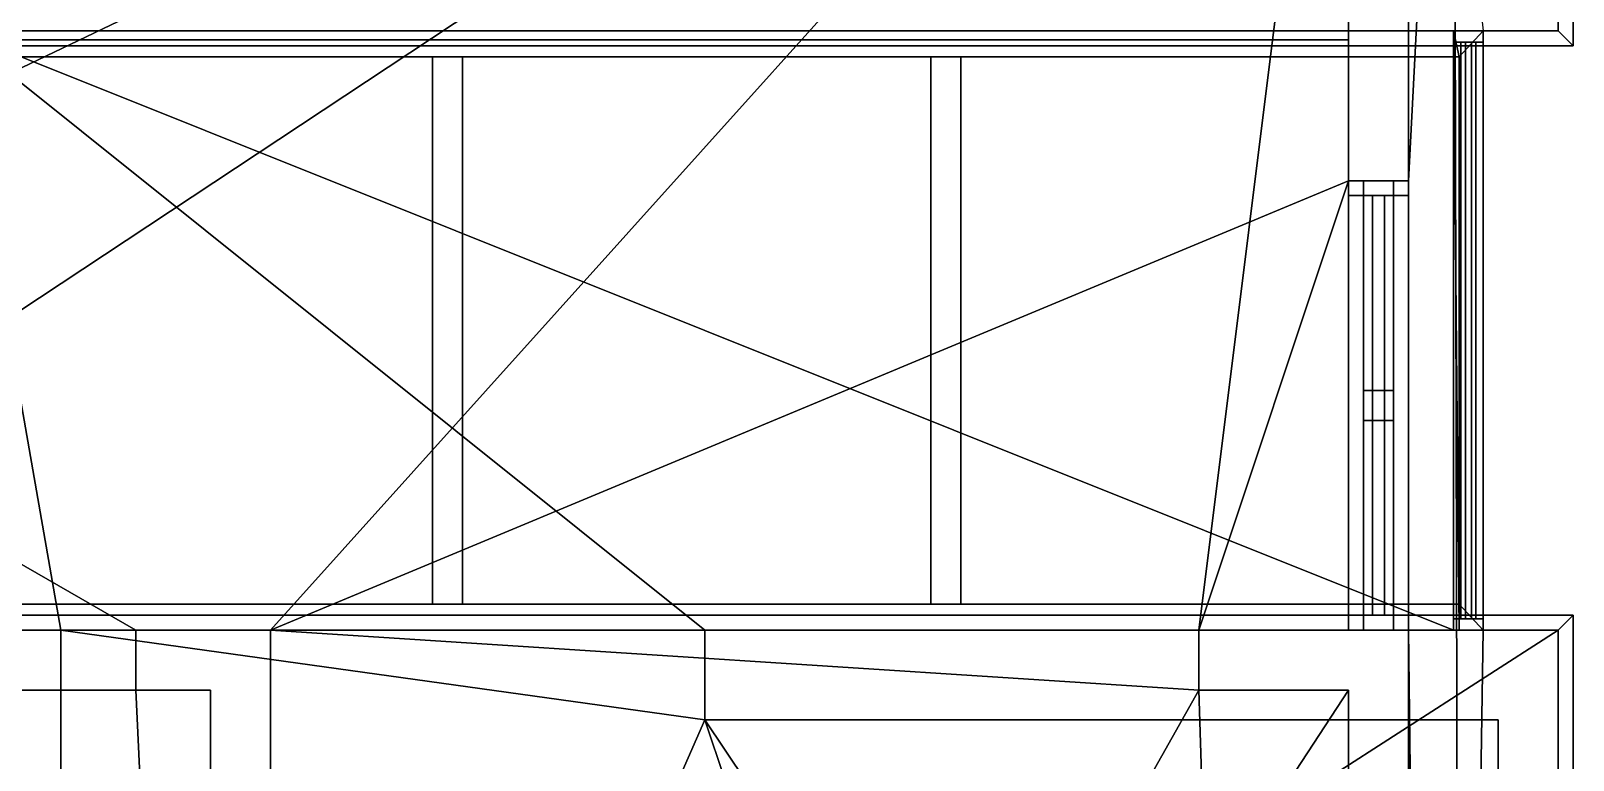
# Model space of a CAD drawing. Extents: x -7.1 to 5.5, y -11 to 12.
# Drawn here: x 0.29 to 5.44, y 5.27 to 7.7 of the extents above; entities that cross this region are included whole.
import ezdxf

# ---------------------------------------------------------------- set-up
doc = ezdxf.new("R2010")
doc.units = 0

msp = doc.modelspace()

# ---------------------------------------------------------------- linework, layer by layer
for points in [[(5.39, 7.7, 22.9), (5.44, 7.65, 22.9), (5.44, 11.95, 22.9), (5.39, 11.9, 22.9)], [(5.39, 11.9, 22.7697), (5.44, 11.95, 22.7697), (5.44, 7.65, 22.7697), (5.39, 7.7, 22.7697)], [(5.44, 11.95, 22.9), (5.44, 7.65, 22.9), (5.44, 7.65, 22.7697), (5.44, 11.95, 22.7697)], [(-7.01, 11.9, 23.0261), (-7.01, 7.7, 23.0261), (5.39, 7.7, 23.0261), (5.39, 11.9, 23.0261)], [(5.39, 7.7, 3.4953), (5.39, 11.9, 3.4953), (5.39, 11.9, 7.0953), (5.39, 7.7, 7.0953)], [(5.39, 7.7, 7.0953), (5.39, 11.9, 7.0953), (5.39, 11.9, 10.6953), (5.39, 7.7, 10.6953)], [(5.39, 7.7, 10.6953), (5.39, 11.9, 10.6953), (5.39, 11.9, 14.2953), (5.39, 7.7, 14.2953)], [(5.39, 7.7, 14.2953), (5.39, 11.9, 14.2953), (5.39, 11.9, 17.8953), (5.39, 7.7, 17.8953)], [(5.39, 7.7, 17.8953), (5.39, 11.9, 17.8953), (5.39, 11.9, 21.4953), (5.39, 7.7, 21.4953)], [(5.39, 11.9, 21.4953), (5.39, 11.9, 23.0261), (5.39, 7.7, 23.0261), (5.39, 7.7, 21.4953)], [(4.89, 7.2, 0.0953), (5.04, 10.1, 0.0953), (4.89, 9.9, 0.0953)], [(4.89, 7.2, 0.0953), (4.89, 5.7, 0.0953), (5.09, -10.8667, 0.0953), (5.04, 10.1, 0.0953)], [(5.09, -10.8667, 0.0953), (5.09, -10.8667, -0.0047), (5.04, 10.1, -0.0047), (5.04, 10.1, 0.0953)], [(4.89, 7.2, 0.0953), (4.89, 9.9, 0.0953), (4.89, 9.9, 3.2953), (4.89, 7.2, 2.0953)], [(4.89, 7.2, 3.0953), (4.89, 9.9, 3.2953), (4.89, -10.5, 3.2953), (4.89, 5.7, 3.0953)], [(4.89, 9.9, 3.2953), (5.14, 7.7, 3.2953), (5.14, 5.7, 3.2953), (4.89, -10.5, 3.2953)], [(4.89, 7.2, 2.0953), (4.89, 9.9, 3.2953), (4.89, 7.2, 3.0953)], [(4.69, 9.7, 3.0953), (-3.66, 5.7, 3.0953), (-6.31, 9.7, 3.0953)], [(-6.31, 9.7, 0.0953), (-0.36, 5.7, 0.0953), (0.64, 5.7, 0.0953)], [(-6.31, 9.7, 0.0953), (0.64, 5.7, 0.0953), (1.09, 5.7, 0.0953), (4.69, 9.7, 0.0953)], [(4.69, 9.7, 3.0953), (-1.36, 5.7, 3.0953), (-3.66, 5.7, 3.0953)], [(4.69, 9.7, 3.0953), (1.09, 5.7, 3.0953), (-1.36, 5.7, 3.0953)], [(4.69, 7.2, 3.0953), (1.09, 5.7, 3.0953), (4.69, 9.7, 3.0953)], [(1.09, 5.7, 0.0953), (4.19, 5.7, 0.0953), (4.69, 9.7, 0.0953)], [(4.69, 7.2, 0.0953), (4.69, 9.7, 0.0953), (4.19, 5.7, 0.0953)], [(4.69, 9.7, 2.0953), (4.69, 7.2, 2.0953), (4.69, 7.2, 3.0953), (4.69, 9.7, 3.0953)], [(4.69, 9.7, 0.0953), (4.69, 7.2, 0.0953), (4.69, 7.2, 2.0953), (4.69, 9.7, 2.0953)], [(4.69, 8.23, 1.0453), (-4.31, 8.23, 1.0453), (-4.31, 7.67, 1.0453), (4.69, 7.67, 1.0453)], [(4.69, 8.23, 0.9453), (4.69, 7.67, 0.9453), (-4.31, 7.67, 0.9453), (-4.31, 8.23, 0.9453)], [(-7.01, 7.7, 22.9), (-7.06, 7.65, 22.9), (5.44, 7.65, 22.9), (5.39, 7.7, 22.9)], [(5.39, 7.7, 22.7697), (5.44, 7.65, 22.7697), (-7.06, 7.65, 22.7697), (-7.01, 7.7, 22.7697)], [(-6.76, 7.7, 22.1453), (5.14, 7.7, 22.1453), (5.39, 7.7, 23.0261), (-7.01, 7.7, 23.0261)], [(5.14, 7.7, 22.1453), (-6.76, 7.7, 22.1453), (-6.6794, 7.6131, 22.1453), (5.0593, 7.6131, 22.1453)], [(5.0593, 7.6131, 22.1453), (-6.6794, 7.6131, 22.1453), (-6.66, 7.7, 21.8188), (5.04, 7.7, 21.8188)], [(5.04, 5.7, 6.8953), (-0.685, 5.7, 6.8953), (0.04, 7.7, 6.8953)], [(5.04, 5.7, 10.4953), (-0.685, 5.7, 10.4953), (0.04, 7.7, 10.4953)], [(5.04, 5.7, 14.0953), (-0.685, 5.7, 14.0953), (0.04, 7.7, 14.0953)], [(5.04, 5.7, 17.6953), (-0.685, 5.7, 17.6953), (0.04, 7.7, 17.6953)], [(0.39, 5.7, 3.4953), (0.04, 7.7, 3.4953), (-0.06, 5.7, 3.4953)], [(0.39, 5.7, 7.0953), (0.04, 7.7, 7.0953), (-0.06, 5.7, 7.0953)], [(0.39, 5.7, 10.6953), (0.04, 7.7, 10.6953), (-0.06, 5.7, 10.6953)], [(0.39, 5.7, 14.2953), (0.04, 7.7, 14.2953), (-0.06, 5.7, 14.2953)], [(0.39, 5.7, 17.8953), (0.04, 7.7, 17.8953), (-0.06, 5.7, 17.8953)], [(5.04, 5.7, 3.4953), (5.04, 7.7, 3.4953), (0.04, 7.7, 3.4953), (2.54, 5.7, 3.4953)], [(0.04, 7.7, 3.4953), (5.04, 7.7, 3.4953), (5.04, 7.7, 6.8953), (0.04, 7.7, 6.8953)], [(0.04, 7.7, 6.8953), (5.04, 7.7, 6.8953), (5.04, 5.7, 6.8953)], [(0.39, 5.7, 3.4953), (2.54, 5.7, 3.4953), (0.04, 7.7, 3.4953)], [(5.04, 5.7, 7.0953), (5.04, 7.7, 7.0953), (0.04, 7.7, 7.0953), (2.54, 5.7, 7.0953)], [(0.04, 7.7, 7.0953), (5.04, 7.7, 7.0953), (5.04, 7.7, 10.4953), (0.04, 7.7, 10.4953)], [(0.04, 7.7, 10.4953), (5.04, 7.7, 10.4953), (5.04, 5.7, 10.4953)], [(0.39, 5.7, 7.0953), (2.54, 5.7, 7.0953), (0.04, 7.7, 7.0953)], [(5.04, 5.7, 10.6953), (5.04, 7.7, 10.6953), (0.04, 7.7, 10.6953), (2.54, 5.7, 10.6953)], [(0.04, 7.7, 10.6953), (5.04, 7.7, 10.6953), (5.04, 7.7, 14.0953), (0.04, 7.7, 14.0953)], [(0.04, 7.7, 14.0953), (5.04, 7.7, 14.0953), (5.04, 5.7, 14.0953)], [(0.39, 5.7, 10.6953), (2.54, 5.7, 10.6953), (0.04, 7.7, 10.6953)], [(5.04, 5.7, 14.2953), (5.04, 7.7, 14.2953), (0.04, 7.7, 14.2953), (2.54, 5.7, 14.2953)], [(0.04, 7.7, 14.2953), (5.04, 7.7, 14.2953), (5.04, 7.7, 17.6953), (0.04, 7.7, 17.6953)], [(0.04, 7.7, 17.6953), (5.04, 7.7, 17.6953), (5.04, 5.7, 17.6953)], [(0.39, 5.7, 14.2953), (2.54, 5.7, 14.2953), (0.04, 7.7, 14.2953)], [(5.04, 5.7, 17.8953), (5.04, 7.7, 17.8953), (0.04, 7.7, 17.8953), (2.54, 5.7, 17.8953)], [(0.04, 7.7, 17.8953), (5.04, 7.7, 17.8953), (5.04, 7.7, 21.8188), (0.04, 7.7, 21.8188)], [(0.39, 5.7, 17.8953), (2.54, 5.7, 17.8953), (0.04, 7.7, 17.8953)], [(5.04, 7.7, 3.4953), (5.04, 5.7, 3.4953), (5.04, 5.7375, 3.5444), (5.04, 7.6625, 3.5444)], [(5.04, 5.7, 7.0953), (5.04, 7.7, 7.0953), (5.04, 7.6625, 7.0462), (5.04, 5.7375, 7.0462)], [(5.04, 7.6625, 7.0462), (5.04, 7.7, 7.0953), (5.04, 7.7, 3.4953), (5.04, 7.6625, 3.5444)], [(5.04, 5.7, 6.8953), (5.04, 7.7, 6.8953), (5.04, 7.7, 7.0953), (5.04, 5.7, 7.0953)], [(5.04, 7.7, 7.0953), (5.04, 5.7, 7.0953), (5.04, 5.7375, 7.1444), (5.04, 7.6625, 7.1444)], [(5.04, 5.7, 10.6953), (5.04, 7.7, 10.6953), (5.04, 7.6625, 10.6462), (5.04, 5.7375, 10.6462)], [(5.04, 7.6625, 10.6462), (5.04, 7.7, 10.6953), (5.04, 7.7, 7.0953), (5.04, 7.6625, 7.1444)], [(5.04, 5.7, 10.4953), (5.04, 7.7, 10.4953), (5.04, 7.7, 10.6953), (5.04, 5.7, 10.6953)], [(5.04, 7.7, 10.6953), (5.04, 5.7, 10.6953), (5.04, 5.7375, 10.7444), (5.04, 7.6625, 10.7444)], [(5.04, 5.7, 14.2953), (5.04, 7.7, 14.2953), (5.04, 7.6625, 14.2462), (5.04, 5.7375, 14.2462)], [(5.04, 7.6625, 14.2462), (5.04, 7.7, 14.2953), (5.04, 7.7, 10.6953), (5.04, 7.6625, 10.7444)], [(5.04, 5.7, 14.0953), (5.04, 7.7, 14.0953), (5.04, 7.7, 14.2953), (5.04, 5.7, 14.2953)], [(5.04, 7.7, 14.2953), (5.04, 5.7, 14.2953), (5.04, 5.7375, 14.3444), (5.04, 7.6625, 14.3444)], [(5.04, 5.7, 17.8953), (5.04, 7.7, 17.8953), (5.04, 7.6625, 17.8462), (5.04, 5.7375, 17.8462)], [(5.04, 7.6625, 17.8462), (5.04, 7.7, 17.8953), (5.04, 7.7, 14.2953), (5.04, 7.6625, 14.3444)], [(5.04, 5.7, 17.6953), (5.04, 7.7, 17.6953), (5.04, 7.7, 17.8953), (5.04, 5.7, 17.8953)], [(5.04, 7.7, 17.8953), (5.04, 5.7, 17.8953), (5.04, 5.7375, 17.9444), (5.04, 7.6625, 17.9444)], [(5.04, 5.7, 21.4953), (5.04, 7.7, 21.4953), (5.04, 7.6625, 21.4462), (5.04, 5.7375, 21.4462)], [(5.04, 7.6625, 21.4462), (5.04, 7.7, 21.4953), (5.04, 7.7, 17.8953), (5.04, 7.6625, 17.9444)], [(5.0593, 5.7, 21.8188), (5.04, 7.7, 21.8188), (5.04, 7.7, 21.4953), (5.04, 5.7, 21.4953)], [(5.0593, 5.7869, 22.1453), (5.0593, 7.6131, 22.1453), (5.04, 7.7, 21.8188), (5.0593, 5.7, 21.8188)], [(5.14, 5.7, 22.1453), (5.14, 7.7, 22.1453), (5.0593, 7.6131, 22.1453), (5.0593, 5.7869, 22.1453)], [(5.14, 7.7, 3.4953), (5.39, 7.7, 3.4953), (5.39, 7.7, 7.0953), (5.14, 7.7, 7.0953)], [(5.14, 5.7, 7.0953), (5.14, 5.7375, 7.0462), (5.14, 7.6625, 7.0462), (5.14, 7.7, 7.0953)], [(5.14, 7.7, 3.4953), (5.14, 7.6625, 3.5444), (5.14, 5.7375, 3.5444), (5.14, 5.7, 3.4953)], [(5.14, 7.7, 7.0953), (5.14, 7.6625, 7.0462), (5.14, 7.6625, 3.5444), (5.14, 7.7, 3.4953)], [(5.14, 7.7, 7.0953), (5.39, 7.7, 7.0953), (5.39, 7.7, 10.6953), (5.14, 7.7, 10.6953)], [(5.14, 5.7, 10.6953), (5.14, 5.7375, 10.6462), (5.14, 7.6625, 10.6462), (5.14, 7.7, 10.6953)], [(5.14, 7.7, 7.0953), (5.14, 7.6625, 7.1444), (5.14, 5.7375, 7.1444), (5.14, 5.7, 7.0953)], [(5.14, 7.7, 10.6953), (5.14, 7.6625, 10.6462), (5.14, 7.6625, 7.1444), (5.14, 7.7, 7.0953)], [(5.14, 7.7, 10.6953), (5.39, 7.7, 10.6953), (5.39, 7.7, 14.2953), (5.14, 7.7, 14.2953)], [(5.14, 5.7, 14.2953), (5.14, 5.7375, 14.2462), (5.14, 7.6625, 14.2462), (5.14, 7.7, 14.2953)], [(5.14, 7.7, 10.6953), (5.14, 7.6625, 10.7444), (5.14, 5.7375, 10.7444), (5.14, 5.7, 10.6953)], [(5.14, 7.7, 14.2953), (5.14, 7.6625, 14.2462), (5.14, 7.6625, 10.7444), (5.14, 7.7, 10.6953)], [(5.14, 7.7, 14.2953), (5.39, 7.7, 14.2953), (5.39, 7.7, 17.8953), (5.14, 7.7, 17.8953)], [(5.14, 5.7, 17.8953), (5.14, 5.7375, 17.8462), (5.14, 7.6625, 17.8462), (5.14, 7.7, 17.8953)], [(5.14, 7.7, 14.2953), (5.14, 7.6625, 14.3444), (5.14, 5.7375, 14.3444), (5.14, 5.7, 14.2953)], [(5.14, 7.7, 17.8953), (5.14, 7.6625, 17.8462), (5.14, 7.6625, 14.3444), (5.14, 7.7, 14.2953)], [(5.14, 5.7, 3.2953), (5.14, 7.7, 3.2953), (5.14, 7.7, 3.4953), (5.14, 5.7, 3.4953)], [(5.14, 7.7, 17.8953), (5.39, 7.7, 17.8953), (5.39, 7.7, 21.4953), (5.14, 7.7, 21.4953)], [(5.14, 5.7, 21.4953), (5.14, 5.7375, 21.4462), (5.14, 7.6625, 21.4462), (5.14, 7.7, 21.4953)], [(5.14, 7.7, 17.8953), (5.14, 7.6625, 17.9444), (5.14, 5.7375, 17.9444), (5.14, 5.7, 17.8953)], [(5.14, 7.7, 21.4953), (5.14, 7.6625, 21.4462), (5.14, 7.6625, 17.9444), (5.14, 7.7, 17.8953)], [(5.14, 7.7, 21.4953), (5.39, 7.7, 21.4953), (5.39, 7.7, 23.0261), (5.14, 7.7, 22.1453)], [(5.14, 5.7, 21.4953), (5.14, 7.7, 21.4953), (5.14, 7.7, 22.1453), (5.14, 5.7, 22.1453)], [(5.44, 7.65, 22.9), (-7.06, 7.65, 22.9), (-7.06, 7.65, 22.7697), (5.44, 7.65, 22.7697)], [(-4.31, 7.67, 0.9453), (4.69, 7.67, 0.9453), (4.69, 7.67, 1.0453), (-4.31, 7.67, 1.0453)], [(5.14, 5.7375, 3.5444), (5.14, 7.6625, 3.5444), (5.04, 7.6625, 3.5444), (5.04, 5.7375, 3.5444)], [(5.14, 7.6625, 7.0462), (5.14, 5.7375, 7.0462), (5.04, 5.7375, 7.0462), (5.04, 7.6625, 7.0462)], [(5.14, 7.6625, 7.0462), (5.04, 7.6625, 7.0462), (5.04, 7.6625, 3.5444), (5.14, 7.6625, 3.5444)], [(5.14, 5.7375, 7.1444), (5.14, 7.6625, 7.1444), (5.04, 7.6625, 7.1444), (5.04, 5.7375, 7.1444)], [(5.14, 7.6625, 10.6462), (5.14, 5.7375, 10.6462), (5.04, 5.7375, 10.6462), (5.04, 7.6625, 10.6462)], [(5.14, 7.6625, 10.6462), (5.04, 7.6625, 10.6462), (5.04, 7.6625, 7.1444), (5.14, 7.6625, 7.1444)], [(5.14, 5.7375, 10.7444), (5.14, 7.6625, 10.7444), (5.04, 7.6625, 10.7444), (5.04, 5.7375, 10.7444)], [(5.14, 7.6625, 14.2462), (5.14, 5.7375, 14.2462), (5.04, 5.7375, 14.2462), (5.04, 7.6625, 14.2462)], [(5.14, 7.6625, 14.2462), (5.04, 7.6625, 14.2462), (5.04, 7.6625, 10.7444), (5.14, 7.6625, 10.7444)], [(5.14, 5.7375, 14.3444), (5.14, 7.6625, 14.3444), (5.04, 7.6625, 14.3444), (5.04, 5.7375, 14.3444)], [(5.14, 7.6625, 17.8462), (5.14, 5.7375, 17.8462), (5.04, 5.7375, 17.8462), (5.04, 7.6625, 17.8462)], [(5.14, 7.6625, 17.8462), (5.04, 7.6625, 17.8462), (5.04, 7.6625, 14.3444), (5.14, 7.6625, 14.3444)], [(5.14, 5.7375, 17.9444), (5.14, 7.6625, 17.9444), (5.04, 7.6625, 17.9444), (5.04, 5.7375, 17.9444)], [(5.14, 7.6625, 21.4462), (5.14, 5.7375, 21.4462), (5.04, 5.7375, 21.4462), (5.04, 7.6625, 21.4462)], [(5.14, 7.6625, 21.4462), (5.04, 7.6625, 21.4462), (5.04, 7.6625, 17.9444), (5.14, 7.6625, 17.9444)], [(5.065, 5.7375, 5.9444), (5.065, 7.6625, 5.9444), (5.065, 7.6625, 5.8462), (5.065, 5.7375, 5.8462)], [(5.115, 5.7375, 5.9444), (5.115, 7.6625, 5.9444), (5.065, 7.6625, 5.9444), (5.065, 5.7375, 5.9444)], [(5.115, 7.6625, 5.8462), (5.115, 5.7375, 5.8462), (5.065, 5.7375, 5.8462), (5.065, 7.6625, 5.8462)], [(5.115, 7.6625, 4.6462), (5.115, 5.7375, 4.6462), (5.065, 5.7375, 4.6462), (5.065, 7.6625, 4.6462)], [(5.115, 5.7375, 4.7444), (5.115, 7.6625, 4.7444), (5.065, 7.6625, 4.7444), (5.065, 5.7375, 4.7444)], [(5.065, 5.7375, 4.7444), (5.065, 7.6625, 4.7444), (5.065, 7.6625, 4.6462), (5.065, 5.7375, 4.6462)], [(5.065, 5.7375, 9.5444), (5.065, 7.6625, 9.5444), (5.065, 7.6625, 9.4462), (5.065, 5.7375, 9.4462)], [(5.115, 5.7375, 9.5444), (5.115, 7.6625, 9.5444), (5.065, 7.6625, 9.5444), (5.065, 5.7375, 9.5444)], [(5.115, 7.6625, 9.4462), (5.115, 5.7375, 9.4462), (5.065, 5.7375, 9.4462), (5.065, 7.6625, 9.4462)], [(5.115, 7.6625, 8.2462), (5.115, 5.7375, 8.2462), (5.065, 5.7375, 8.2462), (5.065, 7.6625, 8.2462)], [(5.115, 5.7375, 8.3444), (5.115, 7.6625, 8.3444), (5.065, 7.6625, 8.3444), (5.065, 5.7375, 8.3444)], [(5.065, 5.7375, 8.3444), (5.065, 7.6625, 8.3444), (5.065, 7.6625, 8.2462), (5.065, 5.7375, 8.2462)], [(5.065, 5.7375, 13.1444), (5.065, 7.6625, 13.1444), (5.065, 7.6625, 13.0462), (5.065, 5.7375, 13.0462)], [(5.115, 5.7375, 13.1444), (5.115, 7.6625, 13.1444), (5.065, 7.6625, 13.1444), (5.065, 5.7375, 13.1444)], [(5.115, 7.6625, 13.0462), (5.115, 5.7375, 13.0462), (5.065, 5.7375, 13.0462), (5.065, 7.6625, 13.0462)], [(5.115, 7.6625, 11.8462), (5.115, 5.7375, 11.8462), (5.065, 5.7375, 11.8462), (5.065, 7.6625, 11.8462)], [(5.115, 5.7375, 11.9444), (5.115, 7.6625, 11.9444), (5.065, 7.6625, 11.9444), (5.065, 5.7375, 11.9444)], [(5.065, 5.7375, 11.9444), (5.065, 7.6625, 11.9444), (5.065, 7.6625, 11.8462), (5.065, 5.7375, 11.8462)], [(5.065, 5.7375, 16.7444), (5.065, 7.6625, 16.7444), (5.065, 7.6625, 16.6462), (5.065, 5.7375, 16.6462)], [(5.115, 5.7375, 16.7444), (5.115, 7.6625, 16.7444), (5.065, 7.6625, 16.7444), (5.065, 5.7375, 16.7444)], [(5.115, 7.6625, 16.6462), (5.115, 5.7375, 16.6462), (5.065, 5.7375, 16.6462), (5.065, 7.6625, 16.6462)], [(5.115, 7.6625, 15.4462), (5.115, 5.7375, 15.4462), (5.065, 5.7375, 15.4462), (5.065, 7.6625, 15.4462)], [(5.115, 5.7375, 15.5444), (5.115, 7.6625, 15.5444), (5.065, 7.6625, 15.5444), (5.065, 5.7375, 15.5444)], [(5.065, 5.7375, 15.5444), (5.065, 7.6625, 15.5444), (5.065, 7.6625, 15.4462), (5.065, 5.7375, 15.4462)], [(5.065, 5.7375, 20.3444), (5.065, 7.6625, 20.3444), (5.065, 7.6625, 20.2462), (5.065, 5.7375, 20.2462)], [(5.115, 5.7375, 20.3444), (5.115, 7.6625, 20.3444), (5.065, 7.6625, 20.3444), (5.065, 5.7375, 20.3444)], [(5.115, 7.6625, 20.2462), (5.115, 5.7375, 20.2462), (5.065, 5.7375, 20.2462), (5.065, 7.6625, 20.2462)], [(5.115, 7.6625, 19.0462), (5.115, 5.7375, 19.0462), (5.065, 5.7375, 19.0462), (5.065, 7.6625, 19.0462)], [(5.115, 5.7375, 19.1444), (5.115, 7.6625, 19.1444), (5.065, 7.6625, 19.1444), (5.065, 5.7375, 19.1444)], [(5.065, 5.7375, 19.1444), (5.065, 7.6625, 19.1444), (5.065, 7.6625, 19.0462), (5.065, 5.7375, 19.0462)], [(5.08, 5.7375, 3.5444), (5.08, 5.7375, 7.0462), (5.08, 7.6625, 7.0462), (5.08, 7.6625, 3.5444)], [(5.1, 5.7375, 3.5444), (5.08, 5.7375, 3.5444), (5.08, 7.6625, 3.5444), (5.1, 7.6625, 3.5444)], [(5.1, 7.6625, 7.0462), (5.08, 7.6625, 7.0462), (5.08, 5.7375, 7.0462), (5.1, 5.7375, 7.0462)], [(5.1, 7.6625, 7.0462), (5.1, 7.6625, 3.5444), (5.08, 7.6625, 3.5444), (5.08, 7.6625, 7.0462)], [(5.08, 5.7375, 7.1444), (5.08, 5.7375, 10.6462), (5.08, 7.6625, 10.6462), (5.08, 7.6625, 7.1444)], [(5.1, 5.7375, 7.1444), (5.08, 5.7375, 7.1444), (5.08, 7.6625, 7.1444), (5.1, 7.6625, 7.1444)], [(5.1, 7.6625, 10.6462), (5.08, 7.6625, 10.6462), (5.08, 5.7375, 10.6462), (5.1, 5.7375, 10.6462)], [(5.1, 7.6625, 10.6462), (5.1, 7.6625, 7.1444), (5.08, 7.6625, 7.1444), (5.08, 7.6625, 10.6462)], [(5.08, 5.7375, 10.7444), (5.08, 5.7375, 14.2462), (5.08, 7.6625, 14.2462), (5.08, 7.6625, 10.7444)], [(5.1, 5.7375, 10.7444), (5.08, 5.7375, 10.7444), (5.08, 7.6625, 10.7444), (5.1, 7.6625, 10.7444)], [(5.1, 7.6625, 14.2462), (5.08, 7.6625, 14.2462), (5.08, 5.7375, 14.2462), (5.1, 5.7375, 14.2462)], [(5.1, 7.6625, 14.2462), (5.1, 7.6625, 10.7444), (5.08, 7.6625, 10.7444), (5.08, 7.6625, 14.2462)], [(5.08, 5.7375, 14.3444), (5.08, 5.7375, 17.8462), (5.08, 7.6625, 17.8462), (5.08, 7.6625, 14.3444)], [(5.1, 5.7375, 14.3444), (5.08, 5.7375, 14.3444), (5.08, 7.6625, 14.3444), (5.1, 7.6625, 14.3444)], [(5.1, 7.6625, 17.8462), (5.08, 7.6625, 17.8462), (5.08, 5.7375, 17.8462), (5.1, 5.7375, 17.8462)], [(5.1, 7.6625, 17.8462), (5.1, 7.6625, 14.3444), (5.08, 7.6625, 14.3444), (5.08, 7.6625, 17.8462)], [(5.08, 5.7375, 17.9444), (5.08, 5.7375, 21.4462), (5.08, 7.6625, 21.4462), (5.08, 7.6625, 17.9444)], [(5.1, 5.7375, 17.9444), (5.08, 5.7375, 17.9444), (5.08, 7.6625, 17.9444), (5.1, 7.6625, 17.9444)], [(5.1, 7.6625, 21.4462), (5.08, 7.6625, 21.4462), (5.08, 5.7375, 21.4462), (5.1, 5.7375, 21.4462)], [(5.1, 7.6625, 21.4462), (5.1, 7.6625, 17.9444), (5.08, 7.6625, 17.9444), (5.08, 7.6625, 21.4462)], [(5.1, 5.7375, 3.5444), (5.1, 7.6625, 3.5444), (5.1, 7.6625, 7.0462), (5.1, 5.7375, 7.0462)], [(5.1, 5.7375, 7.1444), (5.1, 7.6625, 7.1444), (5.1, 7.6625, 10.6462), (5.1, 5.7375, 10.6462)], [(5.1, 5.7375, 10.7444), (5.1, 7.6625, 10.7444), (5.1, 7.6625, 14.2462), (5.1, 5.7375, 14.2462)], [(5.1, 5.7375, 14.3444), (5.1, 7.6625, 14.3444), (5.1, 7.6625, 17.8462), (5.1, 5.7375, 17.8462)], [(5.1, 5.7375, 17.9444), (5.1, 7.6625, 17.9444), (5.1, 7.6625, 21.4462), (5.1, 5.7375, 21.4462)], [(5.115, 5.7375, 5.9444), (5.115, 5.7375, 5.8462), (5.115, 7.6625, 5.8462), (5.115, 7.6625, 5.9444)], [(5.115, 5.7375, 4.7444), (5.115, 5.7375, 4.6462), (5.115, 7.6625, 4.6462), (5.115, 7.6625, 4.7444)], [(5.115, 5.7375, 9.5444), (5.115, 5.7375, 9.4462), (5.115, 7.6625, 9.4462), (5.115, 7.6625, 9.5444)], [(5.115, 5.7375, 8.3444), (5.115, 5.7375, 8.2462), (5.115, 7.6625, 8.2462), (5.115, 7.6625, 8.3444)], [(5.115, 5.7375, 13.1444), (5.115, 5.7375, 13.0462), (5.115, 7.6625, 13.0462), (5.115, 7.6625, 13.1444)], [(5.115, 5.7375, 11.9444), (5.115, 5.7375, 11.8462), (5.115, 7.6625, 11.8462), (5.115, 7.6625, 11.9444)], [(5.115, 5.7375, 16.7444), (5.115, 5.7375, 16.6462), (5.115, 7.6625, 16.6462), (5.115, 7.6625, 16.7444)], [(5.115, 5.7375, 15.5444), (5.115, 5.7375, 15.4462), (5.115, 7.6625, 15.4462), (5.115, 7.6625, 15.5444)], [(5.115, 5.7375, 20.3444), (5.115, 5.7375, 20.2462), (5.115, 7.6625, 20.2462), (5.115, 7.6625, 20.3444)], [(5.115, 5.7375, 19.1444), (5.115, 5.7375, 19.0462), (5.115, 7.6625, 19.0462), (5.115, 7.6625, 19.1444)], [(5.0593, 7.6131, 22.0394), (5.0593, 5.7869, 22.0394), (-6.6794, 5.7869, 22.0394), (-6.6794, 7.6131, 22.0394)], [(-6.6794, 5.7869, 22.0747), (5.0593, 5.7869, 22.0747), (5.0593, 7.6131, 22.0747), (-6.6794, 7.6131, 22.0747)], [(5.0593, 7.6131, 22.0747), (5.0593, 7.6131, 22.0394), (-6.6794, 7.6131, 22.0394), (-6.6794, 7.6131, 22.0747)], [(1.6308, 7.6131, 22.0129), (1.6308, 5.7869, 22.0129), (1.6308, 5.7869, 22.1012), (1.6308, 7.6131, 22.1012)], [(1.7308, 5.7869, 22.0129), (1.6308, 5.7869, 22.0129), (1.6308, 7.6131, 22.0129), (1.7308, 7.6131, 22.0129)], [(1.7308, 7.6131, 22.1012), (1.6308, 7.6131, 22.1012), (1.6308, 5.7869, 22.1012), (1.7308, 5.7869, 22.1012)], [(1.7308, 5.7869, 22.1012), (1.7308, 5.7869, 22.0129), (1.7308, 7.6131, 22.0129), (1.7308, 7.6131, 22.1012)], [(3.3953, 7.6131, 22.1012), (3.2953, 7.6131, 22.1012), (3.2953, 5.7869, 22.1012), (3.3953, 5.7869, 22.1012)], [(3.3953, 5.7869, 22.0129), (3.2953, 5.7869, 22.0129), (3.2953, 7.6131, 22.0129), (3.3953, 7.6131, 22.0129)], [(3.2953, 7.6131, 22.0129), (3.2953, 5.7869, 22.0129), (3.2953, 5.7869, 22.1012), (3.2953, 7.6131, 22.1012)], [(3.3953, 5.7869, 22.1012), (3.3953, 5.7869, 22.0129), (3.3953, 7.6131, 22.0129), (3.3953, 7.6131, 22.1012)], [(5.0593, 5.7869, 22.0747), (5.0593, 5.7869, 22.0394), (5.0593, 7.6131, 22.0394), (5.0593, 7.6131, 22.0747)], [(4.69, 7.2, 3.0953), (4.19, 5.7, 3.0953), (1.09, 5.7, 3.0953)], [(4.69, 7.2, 3.0953), (4.69, 5.7, 3.0953), (4.19, 5.7, 3.0953)], [(4.69, 7.2, 0.0953), (4.19, 5.7, 0.0953), (4.69, 5.7, 0.0953)], [(4.69, 7.2, 2.0953), (4.69, 5.7, 2.0953), (4.69, 5.75, 2.1786), (4.69, 7.15, 2.1786)], [(4.69, 5.7, 3.0953), (4.69, 7.2, 3.0953), (4.69, 7.15, 3.0119), (4.69, 5.75, 3.0119)], [(4.69, 7.2, 3.0953), (4.69, 7.2, 2.0953), (4.69, 7.15, 2.1786), (4.69, 7.15, 3.0119)], [(4.89, 5.7, 2.0953), (4.69, 5.7, 2.0953), (4.69, 7.2, 2.0953), (4.89, 7.2, 2.0953)], [(4.69, 7.2, 0.0953), (4.89, 7.2, 0.0953), (4.89, 7.2, 2.0953), (4.69, 7.2, 2.0953)], [(4.69, 7.2, 0.0953), (4.69, 5.7, 0.0953), (4.89, 5.7, 0.0953), (4.89, 7.2, 0.0953)], [(4.74, 7.2, 2.0953), (4.74, 7.15, 2.0203), (4.74, 5.75, 2.0203), (4.74, 5.7, 2.0953)], [(4.74, 7.2, 0.0953), (4.74, 7.15, 0.0953), (4.74, 7.15, 2.0203), (4.74, 7.2, 2.0953)], [(4.84, 5.7, 2.0953), (4.84, 5.75, 2.0203), (4.84, 7.15, 2.0203), (4.84, 7.2, 2.0953)], [(4.84, 7.2, 2.0953), (4.84, 7.15, 2.0203), (4.84, 7.15, 0.0953), (4.84, 7.2, 0.0953)], [(4.89, 5.7, 2.0953), (4.89, 7.2, 2.0953), (4.89, 7.15, 2.1786), (4.89, 5.75, 2.1786)], [(4.89, 7.2, 2.0953), (4.89, 7.2, 3.0953), (4.89, 7.15, 3.0119), (4.89, 7.15, 2.1786)], [(4.89, 7.2, 3.0953), (4.89, 5.7, 3.0953), (4.89, 5.75, 3.0119), (4.89, 7.15, 3.0119)], [(4.89, 7.15, 2.1786), (4.89, 7.15, 3.0119), (4.69, 7.15, 3.0119), (4.69, 7.15, 2.1786)], [(4.89, 5.75, 3.0119), (4.69, 5.75, 3.0119), (4.69, 7.15, 3.0119), (4.89, 7.15, 3.0119)], [(4.89, 5.75, 2.1786), (4.89, 7.15, 2.1786), (4.69, 7.15, 2.1786), (4.69, 5.75, 2.1786)], [(4.84, 5.75, 2.0203), (4.74, 5.75, 2.0203), (4.74, 7.15, 2.0203), (4.84, 7.15, 2.0203)], [(4.74, 7.15, 0.0953), (4.84, 7.15, 0.0953), (4.84, 7.15, 2.0203), (4.74, 7.15, 2.0203)], [(4.77, 5.75, 2.1786), (4.77, 5.75, 3.0119), (4.77, 7.15, 3.0119), (4.77, 7.15, 2.1786)], [(4.77, 5.75, 2.1786), (4.77, 7.15, 2.1786), (4.81, 7.15, 2.1786), (4.81, 5.75, 2.1786)], [(4.77, 5.75, 3.0119), (4.81, 5.75, 3.0119), (4.81, 7.15, 3.0119), (4.77, 7.15, 3.0119)], [(4.77, 7.15, 2.1786), (4.77, 7.15, 3.0119), (4.81, 7.15, 3.0119), (4.81, 7.15, 2.1786)], [(4.81, 7.15, 2.1786), (4.81, 7.15, 3.0119), (4.81, 5.75, 3.0119), (4.81, 5.75, 2.1786)], [(4.74, 6.5, 2.1786), (4.74, 6.5, 3.0119), (4.84, 6.5, 3.0119), (4.84, 6.5, 2.1786)], [(4.74, 6.4, 2.1786), (4.74, 6.4, 3.0119), (4.74, 6.5, 3.0119), (4.74, 6.5, 2.1786)], [(4.84, 6.5, 2.1786), (4.84, 6.5, 3.0119), (4.84, 6.4, 3.0119), (4.84, 6.4, 2.1786)], [(4.84, 6.4, 2.1786), (4.84, 6.4, 3.0119), (4.74, 6.4, 3.0119), (4.74, 6.4, 2.1786)], [(-6.76, 5.7, 22.1453), (5.14, 5.7, 22.1453), (5.0593, 5.7869, 22.1453), (-6.6794, 5.7869, 22.1453)], [(-6.6794, 5.7869, 22.1453), (5.0593, 5.7869, 22.1453), (5.0593, 5.7, 21.8188), (-6.66, 5.7, 21.8188)], [(5.0593, 5.7869, 22.0394), (5.0593, 5.7869, 22.0747), (-6.6794, 5.7869, 22.0747), (-6.6794, 5.7869, 22.0394)], [(-7.06, 5.75, 22.7697), (-7.06, 5.75, 22.9), (5.44, 5.75, 22.9), (5.44, 5.75, 22.7697)], [(-7.01, 5.7, 22.7697), (-7.06, 5.75, 22.7697), (5.44, 5.75, 22.7697), (5.39, 5.7, 22.7697)], [(5.39, 5.7, 22.9), (5.44, 5.75, 22.9), (-7.06, 5.75, 22.9), (-7.01, 5.7, 22.9)], [(4.89, 5.75, 3.0119), (4.89, 5.75, 2.1786), (4.69, 5.75, 2.1786), (4.69, 5.75, 3.0119)], [(4.69, 5.7, 2.0953), (4.69, 5.7, 3.0953), (4.69, 5.75, 3.0119), (4.69, 5.75, 2.1786)], [(4.84, 5.75, 0.0953), (4.74, 5.75, 0.0953), (4.74, 5.75, 2.0203), (4.84, 5.75, 2.0203)], [(4.74, 5.7, 2.0953), (4.74, 5.75, 2.0203), (4.74, 5.75, 0.0953), (4.74, 5.7, 0.0953)], [(4.77, 5.75, 3.0119), (4.77, 5.75, 2.1786), (4.81, 5.75, 2.1786), (4.81, 5.75, 3.0119)], [(4.84, 5.7, 0.0953), (4.84, 5.75, 0.0953), (4.84, 5.75, 2.0203), (4.84, 5.7, 2.0953)], [(4.89, 5.7, 3.0953), (4.89, 5.7, 2.0953), (4.89, 5.75, 2.1786), (4.89, 5.75, 3.0119)], [(5.04, 5.7375, 3.5444), (5.04, 5.7, 3.4953), (5.04, 5.7, 7.0953), (5.04, 5.7375, 7.0462)], [(5.14, 5.7375, 3.5444), (5.04, 5.7375, 3.5444), (5.04, 5.7375, 7.0462), (5.14, 5.7375, 7.0462)], [(5.04, 5.7375, 7.1444), (5.04, 5.7, 7.0953), (5.04, 5.7, 10.6953), (5.04, 5.7375, 10.6462)], [(5.14, 5.7375, 7.1444), (5.04, 5.7375, 7.1444), (5.04, 5.7375, 10.6462), (5.14, 5.7375, 10.6462)], [(5.04, 5.7375, 10.7444), (5.04, 5.7, 10.6953), (5.04, 5.7, 14.2953), (5.04, 5.7375, 14.2462)], [(5.14, 5.7375, 10.7444), (5.04, 5.7375, 10.7444), (5.04, 5.7375, 14.2462), (5.14, 5.7375, 14.2462)], [(5.04, 5.7375, 14.3444), (5.04, 5.7, 14.2953), (5.04, 5.7, 17.8953), (5.04, 5.7375, 17.8462)], [(5.14, 5.7375, 14.3444), (5.04, 5.7375, 14.3444), (5.04, 5.7375, 17.8462), (5.14, 5.7375, 17.8462)], [(5.04, 5.7375, 17.9444), (5.04, 5.7, 17.8953), (5.04, 5.7, 21.4953), (5.04, 5.7375, 21.4462)], [(5.14, 5.7375, 17.9444), (5.04, 5.7375, 17.9444), (5.04, 5.7375, 21.4462), (5.14, 5.7375, 21.4462)], [(5.1, 5.7375, 3.5444), (5.1, 5.7375, 7.0462), (5.08, 5.7375, 7.0462), (5.08, 5.7375, 3.5444)], [(5.1, 5.7375, 7.1444), (5.1, 5.7375, 10.6462), (5.08, 5.7375, 10.6462), (5.08, 5.7375, 7.1444)], [(5.1, 5.7375, 10.7444), (5.1, 5.7375, 14.2462), (5.08, 5.7375, 14.2462), (5.08, 5.7375, 10.7444)], [(5.1, 5.7375, 14.3444), (5.1, 5.7375, 17.8462), (5.08, 5.7375, 17.8462), (5.08, 5.7375, 14.3444)], [(5.1, 5.7375, 17.9444), (5.1, 5.7375, 21.4462), (5.08, 5.7375, 21.4462), (5.08, 5.7375, 17.9444)], [(5.14, 5.7, 7.0953), (5.14, 5.7, 3.4953), (5.14, 5.7375, 3.5444), (5.14, 5.7375, 7.0462)], [(5.14, 5.7, 10.6953), (5.14, 5.7, 7.0953), (5.14, 5.7375, 7.1444), (5.14, 5.7375, 10.6462)], [(5.14, 5.7, 14.2953), (5.14, 5.7, 10.6953), (5.14, 5.7375, 10.7444), (5.14, 5.7375, 14.2462)], [(5.14, 5.7, 17.8953), (5.14, 5.7, 14.2953), (5.14, 5.7375, 14.3444), (5.14, 5.7375, 17.8462)], [(5.14, 5.7, 21.4953), (5.14, 5.7, 17.8953), (5.14, 5.7375, 17.9444), (5.14, 5.7375, 21.4462)], [(5.39, 5.7, 22.7697), (5.44, 5.75, 22.7697), (5.44, -11.05, 22.7697), (5.39, -11, 22.7697)], [(5.39, -11, 22.9), (5.44, -11.05, 22.9), (5.44, 5.75, 22.9), (5.39, 5.7, 22.9)], [(5.44, 5.75, 22.7697), (5.44, 5.75, 22.9), (5.44, -11.05, 22.9), (5.44, -11.05, 22.7697)], [(5.39, 5.7, 23.0261), (-7.01, 5.7, 23.0261), (-6.2318, 5.1986, 23.0261), (4.6118, 5.1986, 23.0261)], [(5.14, 5.7, 22.1453), (-6.76, 5.7, 22.1453), (-7.01, 5.7, 23.0261), (5.39, 5.7, 23.0261)], [(0.39, 5.7, 6.4953), (-0.06, 5.7, 5.4953), (-0.96, 5.7, 5.4953), (-1.36, 5.7, 6.4953)], [(0.39, 5.7, 6.4953), (-1.36, 5.7, 6.4953), (-0.685, 5.7, 6.8953)], [(0.39, 5.7, 10.0953), (-0.06, 5.7, 9.0953), (-0.96, 5.7, 9.0953), (-1.36, 5.7, 10.0953)], [(0.39, 5.7, 10.0953), (-1.36, 5.7, 10.0953), (-0.685, 5.7, 10.4953)], [(0.39, 5.7, 13.6953), (-0.06, 5.7, 12.6953), (-0.96, 5.7, 12.6953), (-1.36, 5.7, 13.6953)], [(0.39, 5.7, 13.6953), (-1.36, 5.7, 13.6953), (-0.685, 5.7, 14.0953)], [(0.39, 5.7, 17.2953), (-0.06, 5.7, 16.2953), (-0.96, 5.7, 16.2953), (-1.36, 5.7, 17.2953)], [(0.39, 5.7, 17.2953), (-1.36, 5.7, 17.2953), (-0.685, 5.7, 17.6953)], [(1.09, 5.7, 3.0953), (0.64, 5.7, 2.0953), (-0.36, 5.7, 2.0953), (-1.36, 5.7, 3.0953)], [(0.39, 5.7, 20.8953), (-0.06, 5.7, 19.8953), (-0.96, 5.7, 19.8953), (-1.36, 5.7, 20.8953)], [(0.39, 5.7, 20.8953), (-1.36, 5.7, 20.8953), (-0.685, 5.7, 21.8188)], [(0.39, 5.7, 6.4953), (-0.685, 5.7, 6.8953), (5.04, 5.7, 6.8953), (2.54, 5.7, 6.4953)], [(0.39, 5.7, 10.0953), (-0.685, 5.7, 10.4953), (5.04, 5.7, 10.4953), (2.54, 5.7, 10.0953)], [(0.39, 5.7, 13.6953), (-0.685, 5.7, 14.0953), (5.04, 5.7, 14.0953), (2.54, 5.7, 13.6953)], [(0.39, 5.7, 17.2953), (-0.685, 5.7, 17.6953), (5.04, 5.7, 17.6953), (2.54, 5.7, 17.2953)], [(0.39, 5.7, 20.8953), (-0.685, 5.7, 21.8188), (5.0593, 5.7, 21.8188), (2.54, 5.7, 20.8953)], [(0.64, 5.5, 0.0953), (0.64, 5.7, 0.0953), (-0.36, 5.7, 0.0953), (-0.36, 5.5, 0.0953)], [(0.64, 5.7, 2.0953), (0.64, 5.5, 2.0953), (-0.36, 5.5, 2.0953), (-0.36, 5.7, 2.0953)], [(0.39, 5.7, 6.4953), (0.39, 5.7, 3.4953), (-0.06, 5.7, 3.4953), (-0.06, 5.7, 5.4953)], [(0.39, 5.7, 10.0953), (0.39, 5.7, 7.0953), (-0.06, 5.7, 7.0953), (-0.06, 5.7, 9.0953)], [(0.39, 5.7, 13.6953), (0.39, 5.7, 10.6953), (-0.06, 5.7, 10.6953), (-0.06, 5.7, 12.6953)], [(0.39, 5.7, 17.2953), (0.39, 5.7, 14.2953), (-0.06, 5.7, 14.2953), (-0.06, 5.7, 16.2953)], [(0.39, 5.7, 20.8953), (0.39, 5.7, 17.8953), (-0.06, 5.7, 17.8953), (-0.06, 5.7, 19.8953)], [(0.39, 0.5, 6.4953), (0.39, 0.5, 3.4953), (0.39, 5.7, 3.4953), (0.39, 5.7, 6.4953)], [(2.54, 5.4, 6.4953), (0.39, 0.5, 6.4953), (0.39, 5.7, 6.4953)], [(2.54, 5.7, 6.4953), (2.54, 5.4, 6.4953), (0.39, 5.7, 6.4953)], [(2.54, 5.4, 3.4953), (0.39, 5.7, 3.4953), (0.39, 0.5, 3.4953)], [(2.54, 5.4, 3.4953), (2.54, 5.7, 3.4953), (0.39, 5.7, 3.4953)], [(0.39, 0.5, 10.0953), (0.39, 0.5, 7.0953), (0.39, 5.7, 7.0953), (0.39, 5.7, 10.0953)], [(2.54, 5.4, 10.0953), (0.39, 0.5, 10.0953), (0.39, 5.7, 10.0953)], [(2.54, 5.7, 10.0953), (2.54, 5.4, 10.0953), (0.39, 5.7, 10.0953)], [(2.54, 5.4, 7.0953), (0.39, 5.7, 7.0953), (0.39, 0.5, 7.0953)], [(2.54, 5.4, 7.0953), (2.54, 5.7, 7.0953), (0.39, 5.7, 7.0953)], [(0.39, 0.5, 13.6953), (0.39, 0.5, 10.6953), (0.39, 5.7, 10.6953), (0.39, 5.7, 13.6953)], [(2.54, 5.4, 13.6953), (0.39, 0.5, 13.6953), (0.39, 5.7, 13.6953)], [(2.54, 5.7, 13.6953), (2.54, 5.4, 13.6953), (0.39, 5.7, 13.6953)], [(2.54, 5.4, 10.6953), (0.39, 5.7, 10.6953), (0.39, 0.5, 10.6953)], [(2.54, 5.4, 10.6953), (2.54, 5.7, 10.6953), (0.39, 5.7, 10.6953)], [(0.39, 0.5, 17.2953), (0.39, 0.5, 14.2953), (0.39, 5.7, 14.2953), (0.39, 5.7, 17.2953)], [(2.54, 5.4, 17.2953), (0.39, 0.5, 17.2953), (0.39, 5.7, 17.2953)], [(2.54, 5.7, 17.2953), (2.54, 5.4, 17.2953), (0.39, 5.7, 17.2953)], [(2.54, 5.4, 14.2953), (0.39, 5.7, 14.2953), (0.39, 0.5, 14.2953)], [(2.54, 5.4, 14.2953), (2.54, 5.7, 14.2953), (0.39, 5.7, 14.2953)], [(0.39, 0.5, 20.8953), (0.39, 0.5, 17.8953), (0.39, 5.7, 17.8953), (0.39, 5.7, 20.8953)], [(2.54, 5.4, 20.8953), (0.39, 0.5, 20.8953), (0.39, 5.7, 20.8953)], [(2.54, 5.7, 20.8953), (2.54, 5.4, 20.8953), (0.39, 5.7, 20.8953)], [(2.54, 5.4, 17.8953), (0.39, 5.7, 17.8953), (0.39, 0.5, 17.8953)], [(2.54, 5.4, 17.8953), (2.54, 5.7, 17.8953), (0.39, 5.7, 17.8953)], [(1.09, 5.7, 3.0953), (1.09, 5.7, 0.0953), (0.64, 5.7, 0.0953), (0.64, 5.7, 2.0953)], [(0.64, 5.5, 0.0953), (0.64, 5.5, 2.0953), (0.64, 5.7, 2.0953), (0.64, 5.7, 0.0953)], [(4.19, 5.5, 3.0953), (1.09, 5.7, 3.0953), (4.19, 5.7, 3.0953)], [(1.09, 0, 3.0953), (1.09, 5.7, 3.0953), (4.19, 5.5, 3.0953)], [(1.09, 0, 0.0953), (4.19, 5.5, 0.0953), (4.19, 5.7, 0.0953), (1.09, 5.7, 0.0953)], [(1.09, 0, 3.0953), (1.09, 0, 0.0953), (1.09, 5.7, 0.0953), (1.09, 5.7, 3.0953)], [(2.54, 5.7, 6.4953), (5.04, 5.7, 6.8953), (5.04, 5.7, 3.4953)], [(2.54, 5.7, 3.4953), (2.54, 5.7, 6.4953), (5.04, 5.7, 3.4953)], [(2.54, 5.7, 3.4953), (2.54, 5.4, 3.4953), (2.54, 5.4, 6.4953), (2.54, 5.7, 6.4953)], [(2.54, 5.7, 10.0953), (5.04, 5.7, 10.4953), (5.04, 5.7, 7.0953)], [(2.54, 5.7, 7.0953), (2.54, 5.7, 10.0953), (5.04, 5.7, 7.0953)], [(2.54, 5.7, 7.0953), (2.54, 5.4, 7.0953), (2.54, 5.4, 10.0953), (2.54, 5.7, 10.0953)], [(2.54, 5.7, 13.6953), (5.04, 5.7, 14.0953), (5.04, 5.7, 10.6953)], [(2.54, 5.7, 10.6953), (2.54, 5.7, 13.6953), (5.04, 5.7, 10.6953)], [(2.54, 5.7, 10.6953), (2.54, 5.4, 10.6953), (2.54, 5.4, 13.6953), (2.54, 5.7, 13.6953)], [(2.54, 5.7, 17.2953), (5.04, 5.7, 17.6953), (5.04, 5.7, 14.2953)], [(2.54, 5.7, 14.2953), (2.54, 5.7, 17.2953), (5.04, 5.7, 14.2953)], [(2.54, 5.7, 14.2953), (2.54, 5.4, 14.2953), (2.54, 5.4, 17.2953), (2.54, 5.7, 17.2953)], [(2.54, 5.7, 20.8953), (5.0593, 5.7, 21.8188), (5.04, 5.7, 17.8953)], [(2.54, 5.7, 17.8953), (2.54, 5.7, 20.8953), (5.04, 5.7, 17.8953)], [(2.54, 5.7, 17.8953), (2.54, 5.4, 17.8953), (2.54, 5.4, 20.8953), (2.54, 5.7, 20.8953)], [(4.19, 5.5, 3.0953), (4.19, 5.7, 3.0953), (4.19, 5.7, 0.0953), (4.19, 5.5, 0.0953)], [(4.69, 5.7, 3.0953), (4.69, 5.7, 0.0953), (4.19, 5.7, 0.0953), (4.19, 5.7, 3.0953)], [(5.39, -11, 23.0261), (5.39, 5.7, 23.0261), (4.6118, 5.1986, 23.0261), (4.6118, -10.4986, 23.0261)], [(4.89, 5.7, 0.0953), (4.69, 5.7, 0.0953), (4.69, 5.7, 2.0953), (4.89, 5.7, 2.0953)], [(4.89, 5.7, 3.0953), (4.89, -10.5, 3.2953), (4.89, -8.88, 2.8703), (4.89, 5.13, 2.8703)], [(4.89, 5.7, 2.0953), (4.89, 5.7, 3.0953), (4.89, 5.13, 2.8703)], [(4.89, -10.5, 3.2953), (5.14, 5.7, 3.2953), (5.39, 5.7, 3.2953), (5.39, -11, 3.2953)], [(4.89, -10.5, 0.0953), (4.89, 5.7, 0.0953), (4.89, 5.13, 0.4203), (4.89, -8.88, 0.4203)], [(4.89, 5.7, 0.0953), (4.89, 5.7, 2.0953), (4.89, 5.13, 2.8703), (4.89, 5.13, 0.4203)], [(4.89, 5.7, 0.0953), (4.89, -10.5, 0.0953), (5.09, -10.8667, 0.0953)], [(5.39, 5.7, 3.4953), (5.14, 5.7, 3.4953), (5.14, 5.7, 7.0953), (5.39, 5.7, 7.0953)], [(5.39, 5.7, 7.0953), (5.14, 5.7, 7.0953), (5.14, 5.7, 10.6953), (5.39, 5.7, 10.6953)], [(5.39, 5.7, 10.6953), (5.14, 5.7, 10.6953), (5.14, 5.7, 14.2953), (5.39, 5.7, 14.2953)], [(5.39, 5.7, 14.2953), (5.14, 5.7, 14.2953), (5.14, 5.7, 17.8953), (5.39, 5.7, 17.8953)], [(5.39, 5.7, 3.2953), (5.14, 5.7, 3.2953), (5.14, 5.7, 3.4953), (5.39, 5.7, 3.4953)], [(5.39, 5.7, 17.8953), (5.14, 5.7, 17.8953), (5.14, 5.7, 21.4953), (5.39, 5.7, 21.4953)], [(5.14, 5.7, 21.4953), (5.14, 5.7, 22.1453), (5.39, 5.7, 23.0261), (5.39, 5.7, 21.4953)], [(5.39, 5.7, 3.4953), (5.39, 4.6784, 4.3173), (5.39, 3.4882, 4.3173), (5.39, 1.45, 3.4953)], [(5.39, 5.7, 7.0953), (5.39, 4.6784, 5.6732), (5.39, 4.6784, 4.3173), (5.39, 5.7, 3.4953)], [(5.39, 1.45, 7.0953), (5.39, 3.4882, 5.6732), (5.39, 4.6784, 5.6732), (5.39, 5.7, 7.0953)], [(5.39, 5.7, 7.0953), (5.39, 4.6784, 7.9173), (5.39, 3.4882, 7.9173), (5.39, 1.45, 7.0953)], [(5.39, 5.7, 10.6953), (5.39, 4.6784, 9.2733), (5.39, 4.6784, 7.9173), (5.39, 5.7, 7.0953)], [(5.39, 1.45, 10.6953), (5.39, 3.4882, 9.2733), (5.39, 4.6784, 9.2733), (5.39, 5.7, 10.6953)], [(5.39, 5.7, 10.6953), (5.39, 4.6784, 11.5173), (5.39, 3.4882, 11.5173), (5.39, 1.45, 10.6953)], [(5.39, 5.7, 14.2953), (5.39, 4.6784, 12.8733), (5.39, 4.6784, 11.5173), (5.39, 5.7, 10.6953)], [(5.39, 1.45, 14.2953), (5.39, 3.4882, 12.8733), (5.39, 4.6784, 12.8733), (5.39, 5.7, 14.2953)], [(5.39, 5.7, 14.2953), (5.39, 4.6784, 15.1173), (5.39, 3.4882, 15.1173), (5.39, 1.45, 14.2953)], [(5.39, 5.7, 17.8953), (5.39, 4.6784, 16.4733), (5.39, 4.6784, 15.1173), (5.39, 5.7, 14.2953)], [(5.39, 1.45, 17.8953), (5.39, 3.4882, 16.4733), (5.39, 4.6784, 16.4733), (5.39, 5.7, 17.8953)], [(5.39, 5.7, 3.2953), (5.39, 5.7, 3.4953), (5.39, -11, 3.4953), (5.39, -11, 3.2953)], [(5.39, 5.7, 17.8953), (5.39, 4.6784, 18.7173), (5.39, 3.4882, 18.7173), (5.39, 1.45, 17.8953)], [(5.39, 5.7, 21.4953), (5.39, 4.6784, 20.0733), (5.39, 4.6784, 18.7173), (5.39, 5.7, 17.8953)], [(5.39, 1.45, 21.4953), (5.39, 3.4882, 20.0733), (5.39, 4.6784, 20.0733), (5.39, 5.7, 21.4953)], [(5.39, 5.7, 21.4953), (5.39, 5.7, 23.0261), (5.39, -11, 23.0261), (5.39, -11, 21.4953)], [(0.89, 0.2, 3.0953), (-1.11, 2.3, 3.0953), (-1.11, 5.5, 3.0953), (0.89, 5.5, 3.0953)], [(0.64, 5.5, 0.0953), (-0.36, 5.5, 0.0953), (-1.11, 2.3, 0.0953), (0.89, 0.2, 0.0953)], [(0.89, 5.5, 3.0953), (-1.11, 5.5, 3.0953), (-0.36, 5.5, 2.0953), (0.64, 5.5, 2.0953)], [(0.89, 5.5, 3.0953), (0.64, 5.5, 2.0953), (0.64, 5.5, 0.0953), (0.89, 5.5, 0.0953)], [(0.89, 0.2, 0.0953), (0.89, 5.5, 0.0953), (0.64, 5.5, 0.0953)], [(0.89, 0.2, 0.0953), (0.89, 0.2, 3.0953), (0.89, 5.5, 3.0953), (0.89, 5.5, 0.0953)], [(1.09, 0, 3.0953), (4.19, 5.5, 3.0953), (4.69, 5.5, 3.0953)], [(4.69, -10.3, 3.0953), (1.09, 0, 3.0953), (4.69, 5.5, 3.0953)], [(4.69, -10.3, 0.0953), (4.19, 5.5, 0.0953), (1.09, 0, 0.0953)], [(4.69, -10.3, 0.0953), (4.69, 5.5, 0.0953), (4.19, 5.5, 0.0953)], [(4.69, 5.5, 0.0953), (4.69, 5.5, 3.0953), (4.19, 5.5, 3.0953), (4.19, 5.5, 0.0953)], [(4.69, -10.3, 3.0953), (4.69, 5.5, 3.0953), (4.69, 5.13, 2.8703), (4.69, -8.88, 2.8703)], [(4.69, -10.3, 0.0953), (4.69, -8.88, 0.4203), (4.69, 5.13, 0.4203), (4.69, 5.5, 0.0953)], [(4.69, 5.13, 0.4203), (4.69, 5.13, 2.8703), (4.69, 5.5, 3.0953), (4.69, 5.5, 0.0953)], [(2.54, 5.4, 6.4953), (5.19, -2.5, 6.4953), (0.39, 0.5, 6.4953)], [(5.19, -2.5, 3.4953), (2.54, 5.4, 3.4953), (0.39, 0.5, 3.4953)], [(2.54, 5.4, 10.0953), (5.19, -2.5, 10.0953), (0.39, 0.5, 10.0953)], [(5.19, -2.5, 7.0953), (2.54, 5.4, 7.0953), (0.39, 0.5, 7.0953)], [(2.54, 5.4, 13.6953), (5.19, -2.5, 13.6953), (0.39, 0.5, 13.6953)], [(5.19, -2.5, 10.6953), (2.54, 5.4, 10.6953), (0.39, 0.5, 10.6953)], [(2.54, 5.4, 17.2953), (5.19, -2.5, 17.2953), (0.39, 0.5, 17.2953)], [(5.19, -2.5, 14.2953), (2.54, 5.4, 14.2953), (0.39, 0.5, 14.2953)], [(2.54, 5.4, 20.8953), (5.19, -2.5, 20.8953), (0.39, 0.5, 20.8953)], [(5.19, -2.5, 17.8953), (2.54, 5.4, 17.8953), (0.39, 0.5, 17.8953)], [(2.54, 5.4, 6.4953), (2.54, 5.4, 3.4953), (5.19, 5.4, 3.4953), (5.19, 5.4, 6.4953)], [(5.19, -2.5, 3.4953), (5.19, 1.45, 3.4953), (2.54, 5.4, 3.4953)], [(5.19, 1.45, 3.4953), (5.19, 5.4, 3.4953), (2.54, 5.4, 3.4953)], [(5.19, 5.4, 6.4953), (5.19, 1.45, 6.4953), (2.54, 5.4, 6.4953)], [(5.19, 1.45, 6.4953), (5.19, -2.5, 6.4953), (2.54, 5.4, 6.4953)], [(2.54, 5.4, 10.0953), (2.54, 5.4, 7.0953), (5.19, 5.4, 7.0953), (5.19, 5.4, 10.0953)], [(5.19, -2.5, 7.0953), (5.19, 1.45, 7.0953), (2.54, 5.4, 7.0953)], [(5.19, 1.45, 7.0953), (5.19, 5.4, 7.0953), (2.54, 5.4, 7.0953)], [(5.19, 5.4, 10.0953), (5.19, 1.45, 10.0953), (2.54, 5.4, 10.0953)], [(5.19, 1.45, 10.0953), (5.19, -2.5, 10.0953), (2.54, 5.4, 10.0953)], [(2.54, 5.4, 13.6953), (2.54, 5.4, 10.6953), (5.19, 5.4, 10.6953), (5.19, 5.4, 13.6953)], [(5.19, -2.5, 10.6953), (5.19, 1.45, 10.6953), (2.54, 5.4, 10.6953)], [(5.19, 1.45, 10.6953), (5.19, 5.4, 10.6953), (2.54, 5.4, 10.6953)], [(5.19, 5.4, 13.6953), (5.19, 1.45, 13.6953), (2.54, 5.4, 13.6953)], [(5.19, 1.45, 13.6953), (5.19, -2.5, 13.6953), (2.54, 5.4, 13.6953)], [(2.54, 5.4, 17.2953), (2.54, 5.4, 14.2953), (5.19, 5.4, 14.2953), (5.19, 5.4, 17.2953)], [(5.19, -2.5, 14.2953), (5.19, 1.45, 14.2953), (2.54, 5.4, 14.2953)], [(5.19, 1.45, 14.2953), (5.19, 5.4, 14.2953), (2.54, 5.4, 14.2953)], [(5.19, 5.4, 17.2953), (5.19, 1.45, 17.2953), (2.54, 5.4, 17.2953)], [(5.19, 1.45, 17.2953), (5.19, -2.5, 17.2953), (2.54, 5.4, 17.2953)], [(2.54, 5.4, 20.8953), (2.54, 5.4, 17.8953), (5.19, 5.4, 17.8953), (5.19, 5.4, 20.8953)], [(5.19, -2.5, 17.8953), (5.19, 1.45, 17.8953), (2.54, 5.4, 17.8953)], [(5.19, 1.45, 17.8953), (5.19, 5.4, 17.8953), (2.54, 5.4, 17.8953)], [(5.19, 5.4, 20.8953), (5.19, 1.45, 20.8953), (2.54, 5.4, 20.8953)], [(5.19, 1.45, 20.8953), (5.19, -2.5, 20.8953), (2.54, 5.4, 20.8953)], [(5.19, 1.45, 3.4953), (5.19, 3.4882, 4.3173), (5.19, 4.6784, 4.3173), (5.19, 5.4, 3.4953)], [(5.19, 5.4, 6.4953), (5.19, 4.6784, 5.6732), (5.19, 3.4882, 5.6732), (5.19, 1.45, 6.4953)], [(5.19, 5.4, 3.4953), (5.19, 4.6784, 4.3173), (5.19, 4.6784, 5.6732), (5.19, 5.4, 6.4953)], [(5.19, 1.45, 7.0953), (5.19, 3.4882, 7.9173), (5.19, 4.6784, 7.9173), (5.19, 5.4, 7.0953)], [(5.19, 5.4, 10.0953), (5.19, 4.6784, 9.2733), (5.19, 3.4882, 9.2733), (5.19, 1.45, 10.0953)], [(5.19, 5.4, 7.0953), (5.19, 4.6784, 7.9173), (5.19, 4.6784, 9.2733), (5.19, 5.4, 10.0953)], [(5.19, 1.45, 10.6953), (5.19, 3.4882, 11.5173), (5.19, 4.6784, 11.5173), (5.19, 5.4, 10.6953)], [(5.19, 5.4, 13.6953), (5.19, 4.6784, 12.8733), (5.19, 3.4882, 12.8733), (5.19, 1.45, 13.6953)], [(5.19, 5.4, 10.6953), (5.19, 4.6784, 11.5173), (5.19, 4.6784, 12.8733), (5.19, 5.4, 13.6953)], [(5.19, 1.45, 14.2953), (5.19, 3.4882, 15.1173), (5.19, 4.6784, 15.1173), (5.19, 5.4, 14.2953)], [(5.19, 5.4, 17.2953), (5.19, 4.6784, 16.4733), (5.19, 3.4882, 16.4733), (5.19, 1.45, 17.2953)], [(5.19, 5.4, 14.2953), (5.19, 4.6784, 15.1173), (5.19, 4.6784, 16.4733), (5.19, 5.4, 17.2953)], [(5.19, 1.45, 17.8953), (5.19, 3.4882, 18.7173), (5.19, 4.6784, 18.7173), (5.19, 5.4, 17.8953)], [(5.19, 5.4, 20.8953), (5.19, 4.6784, 20.0733), (5.19, 3.4882, 20.0733), (5.19, 1.45, 20.8953)], [(5.19, 5.4, 17.8953), (5.19, 4.6784, 18.7173), (5.19, 4.6784, 20.0733), (5.19, 5.4, 20.8953)]]:
    msp.add_3dface(points)

doc.saveas('drawing.dxf')
